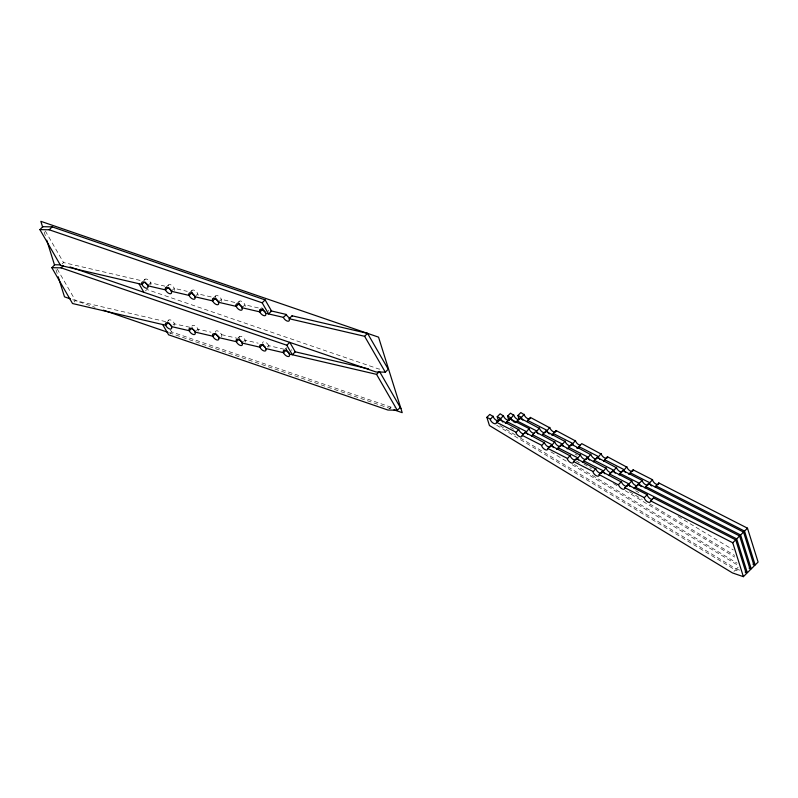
<?xml version="1.0" encoding="UTF-8"?>
<svg xmlns="http://www.w3.org/2000/svg" width="798" height="798" viewBox="0 0 798 798"><rect width="100%" height="100%" fill="white"/><g stroke="black" fill="none" stroke-linecap="round" stroke-linejoin="round"><path stroke-width="0.6" stroke-dasharray="3.99 2.99" d="M62.064 263.998L63.531 262.542L140.129 280.387M74.005 302.073L75.471 300.607L167.43 322.033M143.68 280.647L145.156 279.19M148.458 285.036L150.662 282.841L164.927 286.163M145.426 290.941L146.892 289.474L378.92 369.055L382.422 369.125M165.535 287.809L168.478 284.886M171.291 291.25L174.233 288.337L187.301 291.38M189.844 292.567L192.049 290.382M167.4 321.464L168.877 319.998M194.862 296.746L197.794 293.824L212.059 297.145M172.907 325.115L174.353 323.529A4 2.025 45.2 0 0 170.882 320.098A4 2.025 45.2 0 0 168.358 320.946M170.084 333.365L171.55 331.908L390.86 407.12L394.362 407.189M212.677 298.791L215.62 295.868M218.423 302.233L221.365 299.32L235.629 302.642M196.468 330.601L197.954 329.145L211.031 332.197M236.976 303.549L239.191 301.365M241.994 307.729L244.936 304.806L259.2 308.128M259.819 309.774L262.023 307.579M237.874 338.143L239.34 336.686M243.609 341.584L245.096 340.128L258.163 343.18M267.18 347.08L268.657 345.624L284.108 349.225M285.006 349.125L286.482 347.669M389.394 408.576L390.86 407.12M733.931 571.468L735.407 570.001L739.776 571.508M520.256 437.952L736.384 569.034L738.589 566.839M189.834 327.26L174.473 323.858A4 2.025 45.2 0 1 174.632 325.275M221.515 334.631L236.976 338.242M72.738 299.679L95.102 307.34M169.226 332.766L391.619 409.035M736.384 569.034L739.666 570.161M575.109 453.982L577.233 455.269M635.657 490.69L638.839 492.625M678.14 516.456L733.362 549.952M583.857 463.987L591.288 468.496M629.522 491.678L642.27 499.408M649.702 503.917L734.669 555.448M576.296 460.965L579.478 462.9M613.512 483.538L617.762 486.122M625.213 490.63L734.739 557.064M574.41 464.526L737.123 563.208M510.421 427.289L513.613 429.224M550.879 451.828L566.849 461.513M572.176 464.735L738.26 565.473M500.027 425.683L515.997 435.369M496.645 425.204L735.407 570.001M170.363 329.843L171.55 331.908M45.277 230.901L63.531 262.542M57.217 268.976L75.471 300.607M268.497 310.292L268.587 310.502A4 2.025 45.2 0 1 268.776 311.26M268.746 345.823L268.367 345.005A4 2.025 45.2 0 0 264.687 341.893A4 2.025 45.2 0 0 262.642 343.32M44.169 231.949L45.646 236.667M56 269.714L57.476 274.432M197.954 331.25A4 2.025 45.2 0 0 198.044 329.345L197.665 328.527A4 2.025 45.2 0 0 194.373 325.564A4 2.025 45.2 0 0 191.959 326.192M215.5 332.337A4 2.025 45.2 0 1 217.545 330.911A4 2.025 45.2 0 1 221.236 334.023L221.605 334.841A4 2.025 45.2 0 1 221.535 336.746M239.071 337.823A4 2.025 45.2 0 1 241.116 336.407A4 2.025 45.2 0 1 244.796 339.509L245.176 340.327A4 2.025 45.2 0 1 245.096 342.242M268.756 345.823A4 2.025 45.2 0 1 268.916 347.24M144.628 280.138A4 2.025 45.2 0 1 147.161 279.29A4 2.025 45.2 0 1 150.623 282.721L150.742 283.041A4 2.025 45.2 0 1 150.672 284.956M168.208 286.033A4 2.025 45.2 0 1 170.253 284.607A4 2.025 45.2 0 1 173.934 287.719L174.313 288.537A4 2.025 45.2 0 1 174.233 290.442M191.779 291.519A4 2.025 45.2 0 1 193.824 290.103A4 2.025 45.2 0 1 197.505 293.205L197.884 294.023A4 2.025 45.2 0 1 198.054 295.44M215.35 297.016A4 2.025 45.2 0 1 217.395 295.589A4 2.025 45.2 0 1 221.076 298.701L221.455 299.519A4 2.025 45.2 0 1 221.375 301.425M238.911 302.502A4 2.025 45.2 0 1 240.966 301.085A4 2.025 45.2 0 1 244.647 304.188L245.026 305.006A4 2.025 45.2 0 1 245.176 306.422M286.213 348.806A4 2.025 45.2 0 1 286.243 348.157M291.38 349.664A4 2.025 45.2 0 1 291.938 350.492"/><path stroke-width="1.2" d="M39.9 229.605L42.843 226.692L52.169 226.871L265.116 299.898L271.529 311.001L268.587 313.923L262.183 302.821L49.227 229.784L39.9 229.605L60.588 265.465L141.974 284.427L142.253 285.046A4 2.025 45.2 0 0 146.323 288.238A4 2.025 45.2 0 0 147.8 285.963L147.68 285.634A4 2.025 45.2 0 0 143.81 282.053A4 2.025 45.2 0 0 141.735 283.759L141.974 284.427L144.179 282.233M49.227 229.784L52.169 226.871M167.899 323.05L165.695 325.235L165.475 324.567A4 2.025 45.2 0 1 167.53 322.871A4 2.025 45.2 0 1 171.39 326.452L171.53 326.771A4 2.025 45.2 0 1 170.044 329.045A4 2.025 45.2 0 1 165.984 325.853L165.695 325.235L72.528 303.529L51.84 267.669L54.783 264.756L60.608 264.866M51.84 267.669L61.167 267.859L63.371 265.664M167.75 287.729L165.535 289.913L147.71 285.764M192.059 292.487L189.106 295.41L171.281 291.25M192.218 327.808L189.256 330.721L171.43 326.572M239.201 303.469L236.238 306.392L218.413 302.233M215.051 334.033L212.827 336.217L195.001 332.068L194.722 331.449A4 2.025 45.2 0 0 190.652 328.247A4 2.025 45.2 0 0 189.166 330.522L189.555 331.34A4 2.025 45.2 0 0 193.615 334.542A4 2.025 45.2 0 0 195.101 332.267L195.001 332.068M262.183 302.821L265.116 299.898M241.984 307.729L259.819 311.878L262.751 308.956L263.041 309.574M259.819 311.878L262.761 308.966M239.35 338.791L236.398 341.704L218.572 337.554M265.554 313.215L283.38 317.365L286.362 314.572A4 2.025 45.2 0 0 289.824 318.003M262.921 344.287L259.968 347.2L242.143 343.05M283.38 317.365L283.42 317.494A4 2.025 45.2 0 0 287.28 321.075A4 2.025 45.2 0 0 289.355 319.38L289.125 318.711L292.068 315.789L367.559 333.374L388.247 369.235L385.304 372.157L375.978 371.968L69.985 266.951M286.831 345.245L289.774 342.332L295.25 351.818L292.307 354.731L286.831 345.245L61.167 267.859M286.492 349.773L283.529 352.686L265.704 348.536M289.125 318.711L364.616 336.297L367.559 333.374M289.285 354.033L289.504 354.701A4 2.025 45.2 0 1 287.44 356.397A4 2.025 45.2 0 1 283.569 352.816L283.45 352.487A4 2.025 45.2 0 1 284.926 350.212A4 2.025 45.2 0 1 288.986 353.414L289.285 354.033L376.556 374.362L379.499 371.439L400.925 408.586M162.672 324.527L168.607 334.821L387.918 410.032L397.244 410.222L400.526 407.309M627.767 484.785L627.797 484.965A4 2.025 45.2 0 1 625.173 486.032A4 2.025 45.2 0 1 621.612 482.152L602.081 471.688L599.138 474.601L618.669 485.074A4 2.025 45.2 0 0 622.231 488.955A4 2.025 45.2 0 0 624.854 487.887L627.767 484.785L647.188 494.69L644.245 497.713A4 2.025 45.2 0 0 647.427 501.802A4 2.025 45.2 0 0 650.52 501.373L653.452 497.892L735.706 539.847L746.33 573.752L743.387 576.675L732.464 572.924L489.443 425.534L486.87 417.334L489.812 414.411L493.214 416.656A4 2.025 45.2 0 0 495.947 420.067A4 2.025 45.2 0 0 499.039 420.546M523.608 433.962A4 2.025 45.2 0 1 518.89 429.753L499.358 419.279L496.456 422.381A4 2.025 45.2 0 1 493.832 423.449A4 2.025 45.2 0 1 490.271 419.568L493.104 416.087M498.62 421.204L497.214 416.716L500.156 413.793L503.558 416.037A4 2.025 45.2 0 0 507.119 419.918A4 2.025 45.2 0 0 509.742 418.85L506.8 421.773A4 2.025 45.2 0 1 505.324 423.159M501.483 420.596A4 2.025 45.2 0 1 500.615 418.95L503.448 415.479M508.915 420.426L507.558 416.097L510.501 413.174L513.892 415.419A4 2.025 45.2 0 0 519.249 419.578M512.506 420.765A4 2.025 45.2 0 1 510.949 418.332L513.792 414.86M518.999 418.98L517.902 415.479L520.845 412.566L524.236 414.8A4 2.025 45.2 0 0 529.593 418.96M514.919 422.381A4 2.025 45.2 0 0 517.134 421.154L520.047 418.052L539.578 428.516A4 2.025 45.2 0 0 542.311 431.937A4 2.025 45.2 0 0 545.403 432.416M522.85 420.147A4 2.025 45.2 0 1 521.293 417.723L524.136 414.242M527.119 421.613A4 2.025 45.2 0 0 527.478 420.536L530.391 417.434L549.922 427.898A4 2.025 45.2 0 0 552.655 431.319A4 2.025 45.2 0 0 555.747 431.798M550.401 446.75A4 2.025 45.2 0 1 547.308 446.272A4 2.025 45.2 0 1 544.575 442.85L525.044 432.386L522.131 435.489A4 2.025 45.2 0 1 519.508 436.556A4 2.025 45.2 0 1 515.947 432.666L518.79 429.194M527.847 434.481A4 2.025 45.2 0 1 526.291 432.057L529.124 428.576L509.703 418.671M531.638 436.207A4 2.025 45.2 0 0 532.475 434.87L535.388 431.768L554.919 442.232A4 2.025 45.2 0 0 557.652 445.653A4 2.025 45.2 0 0 560.745 446.132M538.191 433.863A4 2.025 45.2 0 1 536.635 431.439L539.468 427.957M542.46 435.329A4 2.025 45.2 0 0 542.82 434.252L545.722 431.149L565.263 441.623A4 2.025 45.2 0 0 569.971 445.823M549.303 433.942A4 2.025 45.2 0 1 546.979 430.82L549.812 427.339M551.687 435.03A4 2.025 45.2 0 0 553.164 433.633L556.066 430.531L575.597 441.005A4 2.025 45.2 0 0 580.316 445.214M574.969 460.157A4 2.025 45.2 0 1 570.251 455.957L550.72 445.484L547.817 448.586A4 2.025 45.2 0 1 545.194 449.653A4 2.025 45.2 0 1 541.633 445.773L544.465 442.291M553.523 447.588A4 2.025 45.2 0 1 551.977 445.154L554.81 441.673M556.685 449.364A4 2.025 45.2 0 0 558.161 447.967L561.064 444.865L580.595 455.339A4 2.025 45.2 0 0 585.941 459.498M563.189 446.182A4 2.025 45.2 0 1 562.321 444.536L565.154 441.055M567.029 448.745A4 2.025 45.2 0 0 568.505 447.349L571.408 444.247L590.939 454.72A4 2.025 45.2 0 0 596.286 458.88M573.533 445.563A4 2.025 45.2 0 1 572.655 443.917L575.498 440.446M578.011 448.077A4 2.025 45.2 0 0 578.839 446.74L581.752 443.638L601.283 454.102A4 2.025 45.2 0 0 604.016 457.523A4 2.025 45.2 0 0 607.108 457.992M601.283 473.214A4 2.025 45.2 0 1 595.936 469.054L576.405 458.581L573.493 461.683A4 2.025 45.2 0 1 570.869 462.75A4 2.025 45.2 0 1 567.308 458.87L570.151 455.389M578.53 459.897A4 2.025 45.2 0 1 577.652 458.252L580.485 454.78M582.37 462.461A4 2.025 45.2 0 0 583.837 461.074L586.749 457.972L606.28 468.436A4 2.025 45.2 0 0 611.627 472.596M589.552 460.067A4 2.025 45.2 0 1 587.996 457.633L590.829 454.162M593.343 461.793A4 2.025 45.2 0 0 594.181 460.456L597.094 457.354L616.625 467.818A4 2.025 45.2 0 0 621.971 471.977M599.887 459.449A4 2.025 45.2 0 1 598.34 457.025L601.173 453.543M603.687 461.174A4 2.025 45.2 0 0 604.525 459.838L607.428 456.735L626.959 467.199A4 2.025 45.2 0 0 632.315 471.359M599.138 474.601L599.178 474.79A4 2.025 45.2 0 1 596.555 475.857A4 2.025 45.2 0 1 592.994 471.967L595.827 468.496M604.884 473.783A4 2.025 45.2 0 1 603.338 471.359L606.171 467.877M608.684 475.508A4 2.025 45.2 0 0 609.522 474.172L612.425 471.069L631.846 481.084A4 2.025 45.2 0 0 636.944 485.753M615.228 473.164A4 2.025 45.2 0 1 613.682 470.74L616.515 467.259M619.029 474.9A4 2.025 45.2 0 0 619.866 473.553L622.769 470.451L642.191 480.466A4 2.025 45.2 0 0 644.555 483.977A4 2.025 45.2 0 0 647.866 484.994M625.572 472.556A4 2.025 45.2 0 1 624.026 470.122L626.859 466.64M628.734 474.331A4 2.025 45.2 0 0 630.201 472.935L633.113 469.832L652.535 479.738A4 2.025 45.2 0 0 654.889 483.359A4 2.025 45.2 0 0 658.21 484.376M618.57 484.516L621.512 481.593M630.151 486.421A4 2.025 45.2 0 1 628.904 483.997L631.846 480.975M634.001 488.665A4 2.025 45.2 0 0 635.178 487.658L638.111 484.167L739.626 535.957L750.25 569.862L747.317 572.784L745.123 572.026M641.213 486.561A4 2.025 45.2 0 1 639.248 483.379L642.191 480.356M644.924 487.917A4 2.025 45.2 0 0 645.522 487.039L648.455 483.558L743.556 532.067L754.18 565.972L751.237 568.884L749.053 568.136M651.557 485.942A4 2.025 45.2 0 1 649.592 482.77L652.535 479.847M655.268 487.299A4 2.025 45.2 0 0 655.866 486.421L658.799 482.94L747.477 528.176L758.1 562.081L755.157 564.994L752.973 564.246M743.387 576.675L732.764 542.77L735.706 539.847M747.317 572.784L736.684 538.879L739.626 535.957M751.237 568.884L740.614 534.989L743.556 532.067M755.157 564.994L744.534 531.089L747.477 528.176M270.871 310.851L286.312 314.452M194.842 296.746L212.687 300.896L215.63 297.983L215.909 298.592A4 2.025 45.2 0 0 217.964 300.856M294.652 351.679L368.586 368.905M70.384 298.871L64.508 296.856L58.214 276.786M103.331 310.163L168.049 332.357M393.973 409.843L402.212 412.666L378.541 337.145L40.838 221.325L42.683 227.231M517.902 415.479L521.194 417.164M527.448 420.346L546.869 430.262M553.124 433.454L572.555 443.359M578.809 446.551L598.231 456.466M604.485 459.648L623.916 469.563M630.171 472.755L649.592 482.66M655.856 485.852L744.534 531.089M507.558 416.097L510.85 417.773M517.104 420.965L536.525 430.88M542.79 434.072L562.211 443.977M568.465 447.169L587.887 457.074M594.151 460.266L613.572 470.182M619.827 473.374L639.248 483.279M645.512 486.471L740.614 534.989M497.214 416.716L500.506 418.391M506.76 421.583L526.181 431.499M532.446 434.681L551.867 444.596M558.121 447.788L577.553 457.693M583.807 460.885L603.228 470.8M609.482 473.982L628.904 483.897M635.168 487.089L736.684 538.879M486.87 417.334L490.162 419.01M496.416 422.202L515.847 432.107M522.101 435.299L541.523 445.214M547.777 448.406L567.208 458.311M573.463 461.503L592.884 471.409M624.824 487.708L644.245 497.613M650.51 500.805L732.764 542.77M364.616 336.297L385.304 372.157M376.556 374.362L397.244 410.222M138.942 283.719L143.949 292.397M165.455 289.714L165.824 290.532A4 2.025 45.2 0 0 169.884 293.724A4 2.025 45.2 0 0 171.371 291.45L170.991 290.632A4 2.025 45.2 0 0 166.922 287.44A4 2.025 45.2 0 0 165.435 289.714M292.068 315.789L292.297 316.457M46.753 240.208L54.523 264.986M633.113 469.832L633.143 470.022A4 2.025 45.2 0 1 632.784 471.099M622.769 470.451L622.809 470.63A4 2.025 45.2 0 1 622.729 471.259M612.425 471.069L612.465 471.249A4 2.025 45.2 0 1 612.385 471.877M607.428 456.735L607.468 456.915A4 2.025 45.2 0 1 607.388 457.543M602.081 471.688L602.121 471.867A4 2.025 45.2 0 1 601.762 472.945M597.094 457.354L597.123 457.533A4 2.025 45.2 0 1 596.764 458.611M586.749 457.972L586.779 458.152A4 2.025 45.2 0 1 586.42 459.229M576.405 458.581L576.435 458.77A4 2.025 45.2 0 1 576.365 459.389M571.408 444.247L571.438 444.436A4 2.025 45.2 0 1 571.368 445.055M561.064 444.865L561.104 445.055A4 2.025 45.2 0 1 561.024 445.673M556.066 430.531L556.106 430.721A4 2.025 45.2 0 1 556.026 431.339M550.72 445.484L550.76 445.663A4 2.025 45.2 0 1 550.68 446.291M545.722 431.149L545.762 431.329A4 2.025 45.2 0 1 545.682 431.957M530.391 417.434L530.421 417.613A4 2.025 45.2 0 1 530.062 418.691M529.124 428.576L529.234 429.134A4 2.025 45.2 0 0 533.952 433.344M525.044 432.386L525.074 432.566A4 2.025 45.2 0 1 525.004 433.184M520.047 418.052L520.077 418.232A4 2.025 45.2 0 1 519.717 419.309M499.358 419.279L499.398 419.469A4 2.025 45.2 0 1 499.319 420.087M658.799 482.94L658.809 483.508A4 2.025 45.2 0 1 658.609 484.037M653.452 497.892L653.462 498.461M648.455 483.558L648.465 484.127A4 2.025 45.2 0 1 648.265 484.655M647.188 494.69L647.188 494.8A4 2.025 45.2 0 0 652.285 499.468M638.111 484.167L638.121 484.745M170.981 325.195A4 2.025 45.2 0 1 168.927 322.931M195.37 331.2A4 2.025 45.2 0 1 193.056 329.245M218.941 336.696A4 2.025 45.2 0 1 216.059 333.913M242.512 342.182A4 2.025 45.2 0 1 239.629 339.409M265.255 347.16A4 2.025 45.2 0 1 263.2 344.896M289.155 352.886A4 2.025 45.2 0 1 286.512 349.893M148.079 284.896A4 2.025 45.2 0 1 145.196 282.123M170.822 289.874A4 2.025 45.2 0 1 168.767 287.609M194.393 295.37A4 2.025 45.2 0 1 192.338 293.105M242.353 306.861A4 2.025 45.2 0 1 239.48 304.088M265.096 311.838A4 2.025 45.2 0 1 263.609 310.402M502.94 422.072A4 2.025 45.2 0 1 502.161 421.384M637.921 485.264A4 2.025 45.2 0 1 637.522 485.613M514.102 422.012A4 2.025 45.2 0 1 513.284 421.454M571.079 445.513A4 2.025 45.2 0 1 570.61 445.773M577.373 448.127A4 2.025 45.2 0 1 576.625 447.967M265.644 313.415L265.275 312.597A4 2.025 45.2 0 0 261.195 309.405A4 2.025 45.2 0 0 259.719 311.679L260.098 312.497A4 2.025 45.2 0 0 264.168 315.689A4 2.025 45.2 0 0 265.644 313.415M265.804 348.736L265.425 347.918A4 2.025 45.2 0 0 261.365 344.726A4 2.025 45.2 0 0 259.879 347L260.258 347.818A4 2.025 45.2 0 0 264.318 351.01A4 2.025 45.2 0 0 265.804 348.736M242.083 307.928L241.704 307.11A4 2.025 45.2 0 0 237.634 303.908A4 2.025 45.2 0 0 236.148 306.183L236.537 307.011A4 2.025 45.2 0 0 240.597 310.203A4 2.025 45.2 0 0 242.083 307.928M242.233 343.25L241.854 342.432A4 2.025 45.2 0 0 237.784 339.23A4 2.025 45.2 0 0 236.298 341.504L236.687 342.322A4 2.025 45.2 0 0 240.747 345.524A4 2.025 45.2 0 0 242.233 343.25M218.512 302.432L218.133 301.614A4 2.025 45.2 0 0 214.064 298.422A4 2.025 45.2 0 0 212.577 300.696L212.966 301.514A4 2.025 45.2 0 0 217.026 304.706A4 2.025 45.2 0 0 218.512 302.432M218.662 337.754L218.293 336.936A4 2.025 45.2 0 0 214.213 333.744A4 2.025 45.2 0 0 212.737 336.018L213.116 336.836A4 2.025 45.2 0 0 217.186 340.028A4 2.025 45.2 0 0 218.662 337.754M194.941 296.946L194.562 296.128A4 2.025 45.2 0 0 190.493 292.926A4 2.025 45.2 0 0 189.006 295.2L189.395 296.028A4 2.025 45.2 0 0 193.455 299.22A4 2.025 45.2 0 0 194.941 296.946"/></g></svg>
